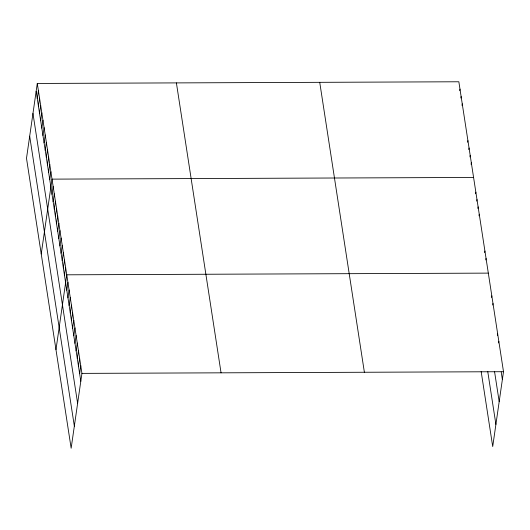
<?xml version="1.0" encoding="UTF-8"?>
<svg xmlns="http://www.w3.org/2000/svg" width="530" height="530" viewBox="0 0 530 530"><rect width="100%" height="100%" fill="white"/><g stroke="black" fill="none" stroke-linecap="round" stroke-linejoin="round"><path stroke-width="0.79" d="M37.285 83.455L26.5 158.298L71.153 448.228L81.938 373.385L37.285 83.455L458.848 81.772L503.5 371.702L492.714 446.545L481.154 371.47M37.285 98.686L38.418 90.816M38.418 106.046L39.551 98.176M39.551 113.4L40.684 105.536M40.684 120.76L41.817 112.897M41.817 128.121L42.95 120.257M42.95 135.481L44.089 127.617M44.089 142.842L45.222 134.978M45.222 150.202L46.355 142.338M46.355 157.562L47.488 149.698M47.488 164.923L48.621 157.052M48.621 172.283L49.754 164.413M49.754 179.644L50.887 171.773M41.234 253.976L52.019 179.133L473.582 177.451M52.019 194.358L53.152 186.494M53.152 201.718L54.285 193.854M54.285 209.078L55.418 201.215M55.418 216.439L56.558 208.575M56.558 223.799L57.691 215.935M57.691 231.16L58.823 223.296M58.823 238.52L59.956 230.649M59.956 245.88L61.089 238.01M61.089 253.241L62.222 245.37M62.222 260.594L63.355 252.731M63.355 267.955L64.488 260.091M64.488 275.315L65.621 267.451M55.975 349.654L66.754 274.812L488.315 273.122M66.793 290.261L67.926 282.391M67.959 297.84L69.092 289.976M69.125 305.426L70.258 297.562M70.298 313.005L71.431 305.141M71.464 320.59L72.597 312.726M72.63 328.169L73.763 320.305M73.796 335.755L74.929 327.891M74.968 343.341L76.101 335.47M76.135 350.92L77.267 343.056M77.3 358.505L78.433 350.635M78.466 366.084L79.606 358.22M79.639 373.67L80.772 365.806M459.755 90.703L459.98 89.133M460.888 98.063L461.113 96.493M462.021 105.424L462.246 103.853M467.685 142.226L467.917 140.649M468.818 149.586L469.05 148.009M469.958 156.94L470.183 155.369M471.091 164.3L471.316 162.73M475.622 193.742L475.847 192.165M476.755 201.102L476.98 199.525M477.888 208.462L478.113 206.885M479.021 215.823L479.252 214.246M484.692 252.618L484.917 251.048M485.825 259.978L486.05 258.408M491.595 297.443L491.82 295.873M492.761 305.028L492.986 303.458M497.432 335.357L497.663 333.787M498.604 342.943L498.829 341.366M81.938 373.385L503.5 371.702M501.201 371.981L502.367 379.566M494.51 371.338L499.18 401.667M487.726 371.358L495.901 424.437M319.729 82.329L364.382 372.259M176.397 82.899L221.056 372.828M36.153 91.326L80.805 381.249M32.966 113.427L77.618 403.356M29.687 136.197L74.339 426.127"/></g></svg>
